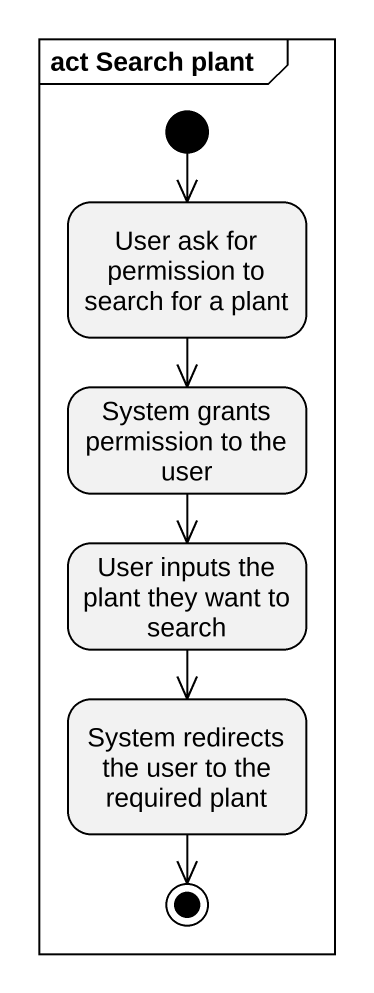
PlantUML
@startuml
mainframe act Search plant
hide empty description
state "User ask for permission to search for a plant" as User_ask_for_permission_to
state "System grants permission to the user" as System_grants_permission_to
state "User inputs the plant they want to search" as User_inputs_the_plant_they
state "System redirects the user to the required plant" as System_redirects_the_user
[*] --> User_ask_for_permission_to
User_ask_for_permission_to --> System_grants_permission_to
System_grants_permission_to --> User_inputs_the_plant_they
User_inputs_the_plant_they --> System_redirects_the_user
System_redirects_the_user --> [*]
@enduml
